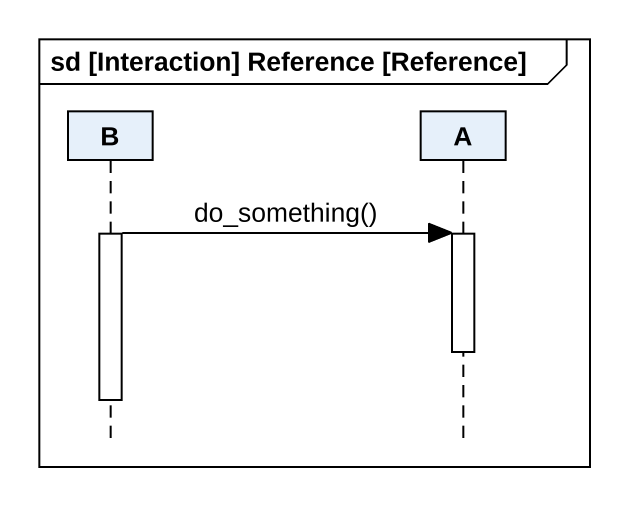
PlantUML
@startuml
mainframe sd [Interaction] Reference [Reference]
hide footbox
participant B
participant A

activate B
B -> A : do_something()
activate A
deactivate A
deactivate B
@enduml
